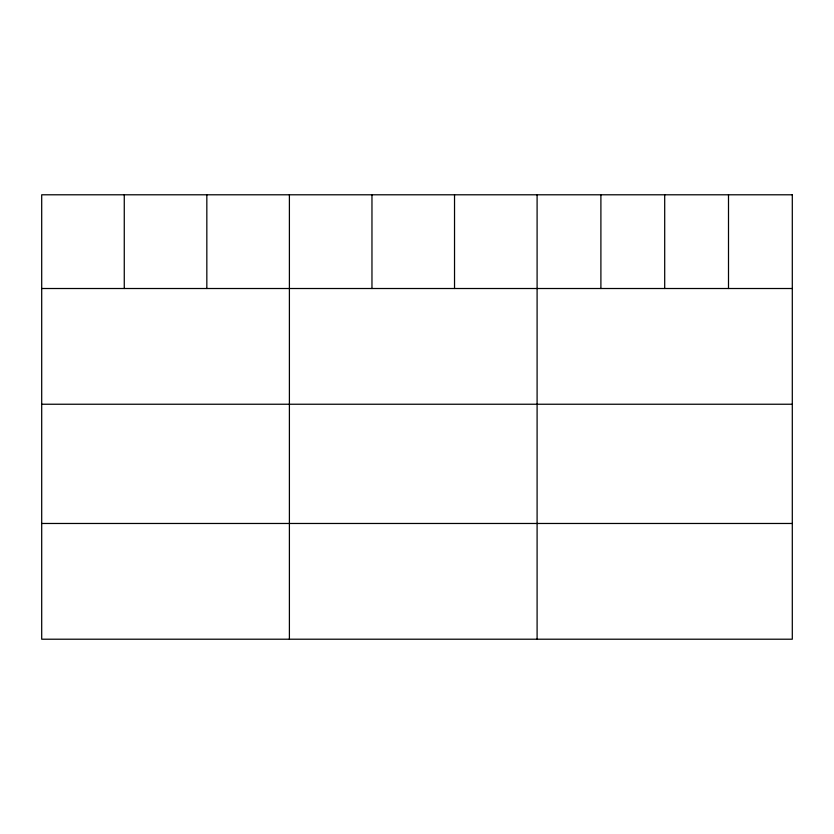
<?xml version="1.0" encoding="UTF-8"?>
<svg xmlns="http://www.w3.org/2000/svg" width="834" height="834" viewBox="0 0 834 834"><rect width="100%" height="100%" fill="white"/><g stroke="black" fill="none" stroke-linecap="round" stroke-linejoin="round"><path stroke-width="1.25" d="M41.7 288.512L792.3 288.512M41.7 404.24L792.3 404.24M41.7 523.471L792.3 523.471M728.499 194.791L728.499 288.512M664.698 194.791L664.698 288.512M600.897 194.791L600.897 288.512M537.096 194.791L537.096 639.209M454.53 194.791L454.53 288.512M371.964 194.791L371.964 288.512M289.398 194.791L289.398 639.209M206.832 194.791L206.832 288.512M124.266 194.791L124.266 288.512M792.3 194.791L41.7 194.791L41.7 639.209L792.3 639.209L792.3 194.791"/></g></svg>
